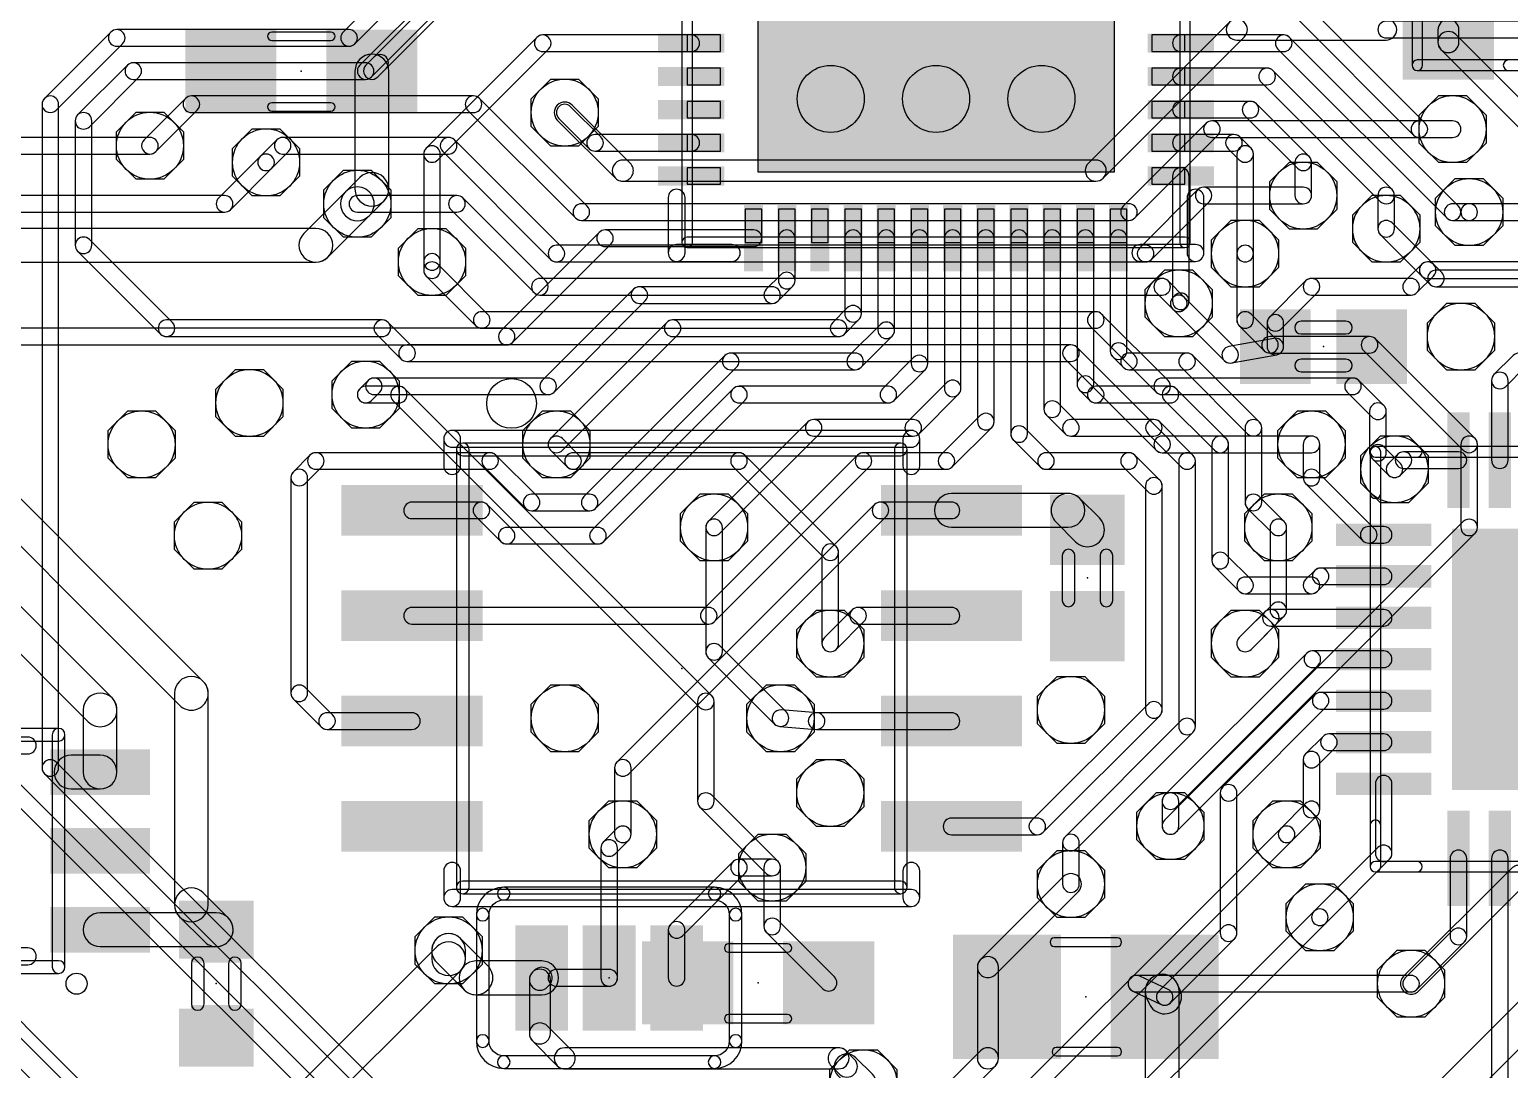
# Model space of a CAD drawing. Extents: x -21 to 88, y -12 to 76.
# Drawn here: x 32.55 to 50.38, y 3.87 to 16.4 of the extents above; entities that cross this region are included whole.
import ezdxf

# ---------------------------------------------------------------- set-up
doc = ezdxf.new("R2010")
doc.units = 0
for name, color, linetype in [('1', 22, 'CONTINUOUS'), ('16', 175, 'CONTINUOUS'), ('18', 82, 'CONTINUOUS'), ('21', 253, 'CONTINUOUS'), ('22', 253, 'CONTINUOUS'), ('23', 7, 'CONTINUOUS'), ('24', 7, 'CONTINUOUS'), ('51', 253, 'CONTINUOUS')]:
    doc.layers.add(name, color=color, linetype=linetype)

# ---------------------------------------------------------------- blocks, each defined once
blk = doc.blocks.new('RECT')
blk.add_solid([(-0.5, -0.5), (0.5, -0.5), (-0.5, 0.5), (0.5, 0.5)])
blk = doc.blocks.new('OCTAGONV')
blk.add_lwpolyline([(-0.5, -0.2071), (-0.5, 0.2071), (-0.2071, 0.5), (0.2071, 0.5), (0.5, 0.2071), (0.5, -0.2071), (0.2071, -0.5), (-0.2071, -0.5)], close=True)
blk = doc.blocks.new('ROUNDV')
blk.add_circle((0, 0), 0.5)

msp = doc.modelspace()

# ---------------------------------------------------------------- linework, layer by layer
at = {"layer": '1'}
for points in [[(37.3393, 16.7057), (36.6043, 15.9707, 1), (36.7457, 15.8293), (37.4807, 16.5643, 1)], [(47.7943, 16.5643), (49.2293, 15.1293, 1), (49.3707, 15.2707), (47.9357, 16.7057, 1)], [(49.523, 16.395), (49.523, 16.25, 1), (49.777, 16.25), (49.777, 16.395, 1)], [(38.6643, 16.3057), (37.3293, 14.9707, 1), (37.4707, 14.8293), (38.8057, 16.1643, 1)], [(40.525, 16.335), (38.735, 16.335, 1), (38.735, 16.135), (40.525, 16.135, 1)], [(46.425, 16.135), (47.665, 16.135, 1), (47.665, 16.335), (46.425, 16.335, 1)], [(49.7707, 14.2707), (47.7357, 16.3057, 1), (47.5943, 16.1643), (49.6293, 14.1293, 1)], [(49.5602, 16.1602), (50.8202, 14.9002, 1), (50.9998, 15.0798), (49.7398, 16.3398, 1)], [(36.4718, 15.9), (36.4718, 14.475, 1), (36.8782, 14.475), (36.8782, 15.9, 1)], [(36.7043, 16.0707), (36.6043, 15.9707, 1), (36.7457, 15.8293), (36.8457, 15.9293, 1)], [(46.425, 15.735), (47.465, 15.735, 1), (47.465, 15.935), (46.425, 15.935, 1)], [(48.9707, 14.4707), (47.5357, 15.9057, 1), (47.3943, 15.7643), (48.8293, 14.3293, 1)], [(46.425, 15.335), (47.265, 15.335, 1), (47.265, 15.535), (46.425, 15.535, 1)], [(47.1943, 15.3643), (47.8293, 14.7293, 1), (47.9707, 14.8707), (47.3357, 15.5057, 1)], [(39.4357, 15.1057), (39.0707, 15.4707, 1), (38.9293, 15.3293), (39.2943, 14.9643, 1)], [(49.3, 15.1), (49.7, 15.1, 1), (49.7, 15.3), (49.3, 15.3, 1)], [(34, 15.1), (32.4, 15.1, 1), (32.4, 14.9), (34, 14.9, 1)], [(37.5, 13.6), (37.5, 14.9, 1), (37.3, 14.9), (37.3, 13.6, 1)], [(40.525, 15.135), (39.365, 15.135, 1), (39.365, 14.935), (40.525, 14.935, 1)], [(46.425, 14.935), (47.065, 14.935, 1), (47.065, 15.135), (46.425, 15.135, 1)], [(46.9943, 14.9643), (47.1293, 14.8293, 1), (47.2707, 14.9707), (47.1357, 15.1057, 1)], [(47.1, 14.9), (47.1, 13.7, 1), (47.3, 13.7), (47.3, 14.9, 1)], [(34.9707, 14.2293), (35.4707, 14.7293, 1), (35.3293, 14.8707), (34.8293, 14.3707, 1)], [(47.8, 14.8), (47.8, 14.4, 1), (48, 14.4), (48, 14.8, 1)], [(36.5313, 14.6187), (36.3563, 14.4437, 1), (36.6437, 14.1563), (36.8187, 14.3313, 1)], [(46.325, 14.635), (46.325, 13.125, 1), (46.525, 13.125), (46.525, 14.635, 1)], [(36.1437, 13.6563), (36.6437, 14.1563, 1), (36.3563, 14.4437), (35.8563, 13.9437, 1)], [(49, 14), (49, 14.4, 1), (48.8, 14.4), (48.8, 14, 1)], [(32.2, 14.2), (34.9, 14.2, 1), (34.9, 14.4), (32.2, 14.4, 1)], [(49.9, 14.3), (49.7, 14.3, 1), (49.7, 14.1), (49.9, 14.1, 1)], [(36, 14.0032), (30.9, 14.0032, 1), (30.9, 13.5968), (36, 13.5968, 1)], [(39.4143, 13.9557), (38.2293, 12.7707, 1), (38.3707, 12.6293), (39.5557, 13.8143, 1)], [(41.275, 13.985), (39.485, 13.985, 1), (39.485, 13.785), (41.275, 13.785, 1)], [(41.575, 13.885), (41.575, 13.375, 1), (41.775, 13.375), (41.775, 13.885, 1)], [(42.375, 13.885), (42.375, 12.975, 1), (42.575, 12.975), (42.575, 13.885, 1)], [(42.775, 13.885), (42.775, 12.775, 1), (42.975, 12.775), (42.975, 13.885, 1)], [(43.175, 13.885), (43.175, 12.375, 1), (43.375, 12.375), (43.375, 13.885, 1)], [(43.575, 13.885), (43.575, 12.075, 1), (43.775, 12.075), (43.775, 13.885, 1)], [(43.975, 13.885), (43.975, 11.675, 1), (44.175, 11.675), (44.175, 13.885, 1)], [(44.375, 13.885), (44.375, 11.525, 1), (44.575, 11.525), (44.575, 13.885, 1)], [(44.775, 13.885), (44.775, 11.825, 1), (44.975, 11.825), (44.975, 13.885, 1)], [(45.175, 13.885), (45.175, 12.125, 1), (45.375, 12.125), (45.375, 13.885, 1)], [(45.575, 13.885), (45.575, 12.525, 1), (45.775, 12.525), (45.775, 13.885, 1)], [(49.2707, 13.2293), (49.4707, 13.4293, 1), (49.3293, 13.5707), (49.1293, 13.3707, 1)], [(49.4, 13.4), (50.9, 13.4, 1), (50.9, 13.6), (49.4, 13.6, 1)], [(41.6043, 13.4457), (41.4293, 13.2707, 1), (41.5707, 13.1293), (41.7457, 13.3043, 1)], [(47.6349, 12.7935), (48.0707, 13.2293, 1), (47.9293, 13.3707), (47.4935, 12.9349, 1)], [(48, 13.2), (49.2, 13.2, 1), (49.2, 13.4), (48, 13.4, 1)], [(39.8293, 13.2707), (38.7293, 12.1707, 1), (38.8707, 12.0293), (39.9707, 13.1293, 1)], [(41.5, 13.3), (39.9, 13.3, 1), (39.9, 13.1), (41.5, 13.1, 1)], [(46.3543, 13.1957), (46.3293, 13.1707, 1), (46.4707, 13.0293), (46.4957, 13.0543, 1)], [(47.0909, 12.5505), (46.4707, 13.1707, 1), (46.3293, 13.0293), (46.9495, 12.4091, 1)], [(42.4043, 13.0457), (42.2293, 12.8707, 1), (42.3707, 12.7293), (42.5457, 12.9043, 1)], [(40.2293, 12.8707), (38.8293, 11.4707, 1), (38.9707, 11.3293), (40.3707, 12.7293, 1)], [(42.3, 12.9), (40.3, 12.9, 1), (40.3, 12.7), (42.3, 12.7, 1)], [(42.8043, 12.8457), (42.4293, 12.4707, 1), (42.5707, 12.3293), (42.9457, 12.7043, 1)], [(47.6642, 12.5798), (47.6642, 12.8642, 1), (47.4642, 12.8642), (47.4642, 12.5798, 1)], [(38.3, 12.8), (30.2, 12.8, 1), (30.2, 12.6), (38.3, 12.6, 1)], [(47.5461, 12.6782), (47.0021, 12.5782, 1), (47.0383, 12.3814), (47.5823, 12.4814, 1)], [(40.9293, 12.4707), (39.2293, 10.7707, 1), (39.3707, 10.6293), (41.0707, 12.3293, 1)], [(42.5, 12.5), (41, 12.5, 1), (41, 12.3), (42.5, 12.3, 1)], [(45.6043, 12.4543), (45.7293, 12.3293, 1), (45.8707, 12.4707), (45.7457, 12.5957, 1)], [(45.8, 12.3), (46.5, 12.3, 1), (46.5, 12.5), (45.8, 12.5, 1)], [(46.4293, 12.3293), (47.2293, 11.5293, 1), (47.3707, 11.6707), (46.5707, 12.4707, 1)], [(50.3407, 12.0993), (50.5707, 12.3293, 1), (50.4293, 12.4707), (50.1993, 12.2407, 1)], [(43.2043, 12.4457), (42.8293, 12.0707, 1), (42.9707, 11.9293), (43.3457, 12.3043, 1)], [(36.6293, 12.1707), (36.5293, 12.0707, 1), (36.6707, 11.9293), (36.7707, 12.0293, 1)], [(38.8, 12.2), (36.7, 12.2, 1), (36.7, 12), (38.8, 12, 1)], [(43.6043, 12.1457), (43.1293, 11.6707, 1), (43.2707, 11.5293), (43.7457, 12.0043, 1)], [(45.2043, 12.0543), (45.3293, 11.9293, 1), (45.4707, 12.0707), (45.3457, 12.1957, 1)], [(50.37, 11.21), (50.37, 12.17, 1), (50.17, 12.17), (50.17, 11.21, 1)], [(39.4707, 10.2293), (41.1707, 11.9293, 1), (41.0293, 12.0707), (39.3293, 10.3707, 1)], [(42.9, 12.1), (41.1, 12.1, 1), (41.1, 11.9), (42.9, 11.9, 1)], [(45.4, 11.9), (46.3, 11.9, 1), (46.3, 12.1), (45.4, 12.1, 1)], [(46.2293, 11.9293), (46.8293, 11.3293, 1), (46.9707, 11.4707), (46.3707, 12.0707, 1)], [(44.0043, 11.7457), (43.5293, 11.2707, 1), (43.6707, 11.1293), (44.1457, 11.6043, 1)], [(44.8043, 11.7543), (45.0293, 11.5293, 1), (45.1707, 11.6707), (44.9457, 11.8957, 1)], [(31.2063, 11.4063), (34.3563, 8.2563, 1), (34.6437, 8.5437), (31.4937, 11.6937, 1)], [(41.9293, 11.6707), (40.7293, 10.4707, 1), (40.8707, 10.3293), (42.0707, 11.5293, 1)], [(43.2, 11.7), (42, 11.7, 1), (42, 11.5), (43.2, 11.5, 1)], [(44.4043, 11.4543), (44.7293, 11.1293, 1), (44.8707, 11.2707), (44.5457, 11.5957, 1)], [(45.1, 11.5), (46.1, 11.5, 1), (46.1, 11.7), (45.1, 11.7, 1)], [(46.0293, 11.5293), (46.4293, 11.1293, 1), (46.5707, 11.2707), (46.1707, 11.6707, 1)], [(47.4, 10.7), (47.4, 11.6, 1), (47.2, 11.6), (47.2, 10.7, 1)], [(46.8, 11.4), (46.8, 10, 1), (47, 10), (47, 11.4, 1)], [(47.9, 11.4), (47.9, 11, 1), (48.1, 11), (48.1, 11.4, 1)], [(35.9293, 11.2707), (35.7293, 11.0707, 1), (35.8707, 10.9293), (36.0707, 11.1293, 1)], [(38.1, 11.3), (36, 11.3, 1), (36, 11.1), (38.1, 11.1, 1)], [(38.6707, 10.7707), (38.1707, 11.2707, 1), (38.0293, 11.1293), (38.5293, 10.6293, 1)], [(42.5293, 11.2707), (40.6643, 9.4057, 1), (40.8057, 9.2643), (42.6707, 11.1293, 1)], [(43.6, 11.3), (42.6, 11.3, 1), (42.6, 11.1), (43.6, 11.1, 1)], [(44.8, 11.1), (45.8, 11.1, 1), (45.8, 11.3), (44.8, 11.3, 1)], [(45.7293, 11.1293), (46.0293, 10.8293, 1), (46.1707, 10.9707), (45.8707, 11.2707, 1)], [(46.4, 11.2), (46.4, 8, 1), (46.6, 8), (46.6, 11.2, 1)], [(49.0393, 11.2807), (48.9293, 11.1707, 1), (49.0707, 11.0293), (49.1807, 11.1393, 1)], [(49.77, 11.31), (49.11, 11.31, 1), (49.11, 11.11), (49.77, 11.11, 1)], [(35.7, 11), (35.7, 8.4, 1), (35.9, 8.4), (35.9, 11, 1)], [(48.7607, 10.3807), (48.0707, 11.0707, 1), (47.9293, 10.9293), (48.6193, 10.2393, 1)], [(46, 10.9), (46, 8.2, 1), (46.2, 8.2), (46.2, 10.9, 1)], [(30.9563, 10.3563), (33.2564, 8.0562, 1), (33.5438, 8.3436), (31.2437, 10.6437, 1)], [(37.1588, 10.505), (37.995, 10.505, 1), (37.995, 10.705), (37.1588, 10.705, 1)], [(37.9243, 10.5343), (38.2293, 10.2293, 1), (38.3707, 10.3707), (38.0657, 10.6757, 1)], [(39.3, 10.8), (38.6, 10.8, 1), (38.6, 10.6), (39.3, 10.6, 1)], [(42.7343, 10.6757), (39.6293, 7.5707, 1), (39.7707, 7.4293), (42.8757, 10.5343, 1)], [(43.6612, 10.705), (42.805, 10.705, 1), (42.805, 10.505), (43.6612, 10.505, 1)], [(43.6612, 10.4018), (45.065, 10.4018, 1), (45.065, 10.8082), (43.6612, 10.8082, 1)], [(44.9213, 10.4613), (45.1563, 10.2263, 1), (45.4437, 10.5137), (45.2087, 10.7487, 1)], [(47.2293, 10.6293), (47.5293, 10.3293, 1), (47.6707, 10.4707), (47.3707, 10.7707, 1)], [(38.3, 10.2), (39.4, 10.2, 1), (39.4, 10.4), (38.3, 10.4, 1)], [(48.87, 10.41), (48.69, 10.41, 1), (48.69, 10.21), (48.87, 10.21, 1)], [(47.2707, 9.7707), (46.9707, 10.0707, 1), (46.8293, 9.9293), (47.1293, 9.6293, 1)], [(48.0393, 9.8807), (47.9293, 9.7707, 1), (48.0707, 9.6293), (48.1807, 9.7393, 1)], [(48.87, 9.91), (48.11, 9.91, 1), (48.11, 9.71), (48.87, 9.71, 1)], [(48, 9.8), (47.2, 9.8, 1), (47.2, 9.6), (48, 9.6, 1)], [(37.1588, 9.235), (40.735, 9.235, 1), (40.735, 9.435), (37.1588, 9.435, 1)], [(42.4643, 9.4057), (42.1293, 9.0707, 1), (42.2707, 8.9293), (42.6057, 9.2643, 1)], [(43.6612, 9.435), (42.535, 9.435, 1), (42.535, 9.235), (43.6612, 9.235, 1)], [(47.4393, 9.3807), (47.1293, 9.0707, 1), (47.2707, 8.9293), (47.5807, 9.2393, 1)], [(48.87, 9.41), (47.51, 9.41, 1), (47.51, 9.21), (48.87, 9.21, 1)], [(47.9393, 8.8807), (46.2293, 7.1707, 1), (46.3707, 7.0293), (48.0807, 8.7393, 1)], [(48.87, 8.91), (48.01, 8.91, 1), (48.01, 8.71), (48.87, 8.71, 1)], [(34.2968, 8.4), (34.2968, 5.85, 1), (34.7032, 5.85), (34.7032, 8.4, 1)], [(33.6033, 7.45), (33.6033, 8.1999, 1), (33.1969, 8.1999), (33.1969, 7.45, 1)], [(35.7293, 8.3293), (36.0643, 7.9943, 1), (36.2057, 8.1357), (35.8707, 8.4707, 1)], [(48.0393, 8.3807), (46.9293, 7.2707, 1), (47.0707, 7.1293), (48.1807, 8.2393, 1)], [(48.87, 8.41), (48.11, 8.41, 1), (48.11, 8.21), (48.87, 8.21, 1)], [(46.0293, 8.2707), (44.6243, 6.8657, 1), (44.7657, 6.7243), (46.1707, 8.1293, 1)], [(37.1588, 8.165), (36.135, 8.165, 1), (36.135, 7.965), (37.1588, 7.965, 1)], [(42.043, 8.1647), (41.608, 8.1997, 1), (41.592, 8.0003), (42.027, 7.9653, 1)], [(43.6612, 8.165), (42.035, 8.165, 1), (42.035, 7.965), (43.6612, 7.965, 1)], [(46.4293, 8.0707), (45.0293, 6.6707, 1), (45.1707, 6.5293), (46.5707, 7.9293, 1)], [(48.1393, 7.8807), (47.9293, 7.6707, 1), (48.0707, 7.5293), (48.2807, 7.7393, 1)], [(48.87, 7.91), (48.21, 7.91, 1), (48.21, 7.71), (48.87, 7.71, 1)], [(47.9, 7.6), (47.9, 7, 1), (48.1, 7), (48.1, 7.6, 1)], [(33.4001, 7.6532), (33.05, 7.6532, 1), (33.05, 7.2468), (33.4001, 7.2468, 1)], [(39.8, 6.7), (39.8, 7.5, 1), (39.6, 7.5), (39.6, 6.7, 1)], [(48.77, 7.31), (48.77, 6.47, 1), (48.97, 6.47), (48.97, 7.31, 1)], [(46.4, 6.8), (46.4, 7.1, 1), (46.2, 7.1), (46.2, 6.8, 1)], [(46.9, 7.2), (46.9, 5.51, 1), (47.1, 5.51), (47.1, 7.2, 1)], [(47.9293, 7.0707), (47.6293, 6.7707, 1), (47.7707, 6.6293), (48.0707, 6.9293, 1)], [(43.6612, 6.695), (44.695, 6.695, 1), (44.695, 6.895), (43.6612, 6.895, 1)], [(45.2, 6.1), (45.2, 6.6, 1), (45, 6.6), (45, 6.1, 1)], [(48.7993, 6.5407), (48.0293, 5.7707, 1), (48.1707, 5.6293), (48.9407, 6.3993, 1)], [(49.67, 6.41), (49.67, 5.47, 1), (49.87, 5.47), (49.87, 6.41, 1)], [(50.17, 6.41), (50.17, 3.74, 1), (50.37, 3.74), (50.37, 6.41, 1)], [(41.4, 6.3), (41.4, 5.59, 1), (41.6, 5.59), (41.6, 6.3, 1)], [(34.3563, 5.7063), (34.6563, 5.4063, 1), (34.9437, 5.6937), (34.6437, 5.9937, 1)], [(30.7063, 5.4063), (33.0563, 3.0563, 1), (33.3437, 3.3437), (30.9937, 5.6937, 1)], [(33.4001, 5.3468), (34.8, 5.3468, 1), (34.8, 5.7532), (33.4001, 5.7532, 1)], [(41.4293, 5.5193), (42.1093, 4.8393, 1), (42.2507, 4.9807), (41.5707, 5.6607, 1)], [(46.9293, 5.5807), (46.1593, 4.8107, 1), (46.3007, 4.6693), (47.0707, 5.4393, 1)], [(49.6993, 5.5407), (49.1293, 4.9707, 1), (49.2707, 4.8293), (49.8407, 5.3993, 1)], [(37.4563, 5.3437), (35.4563, 3.3437, 1), (35.7437, 3.0563), (37.7437, 5.0563, 1)], [(37.3968, 5.3), (37.3968, 5.2, 1), (37.8032, 5.2), (37.8032, 5.3, 1)], [(49.2, 5), (45.89, 5, 1), (45.89, 4.8), (49.2, 4.8, 1)], [(45.8474, 4.8095), (46.1874, 4.6495, 1), (46.2726, 4.8305), (45.9326, 4.9905, 1)], [(46.4032, 3.05), (46.4032, 4.81, 1), (45.9968, 4.81), (45.9968, 3.05, 1)], [(46.0132, 4.73), (46.0432, 4.66, 1), (46.4168, 4.82), (46.3868, 4.89, 1)]]:
    msp.add_lwpolyline(points, format="xyb", close=True, dxfattribs=at)
at = {"layer": '16'}
for points in [[(36.9293, 16.9707), (36.3293, 16.3707, 1), (36.4707, 16.2293), (37.0707, 16.8293, 1)], [(37.4293, 16.8707), (36.5293, 15.9707, 1), (36.6707, 15.8293), (37.5707, 16.7293, 1)], [(47.0102, 16.4898), (45.3102, 14.7898, 1), (45.4898, 14.6102), (47.1898, 16.3102, 1)], [(48.9, 16.527), (47.1, 16.527, 1), (47.1, 16.273), (48.9, 16.273, 1)], [(48.9, 16.3), (51.4, 16.3, 1), (51.4, 16.5), (48.9, 16.5, 1)], [(33.5293, 16.3707), (32.7293, 15.5707, 1), (32.8707, 15.4293), (33.6707, 16.2293, 1)], [(36.4, 16.4), (33.6, 16.4, 1), (33.6, 16.2), (36.4, 16.2, 1)], [(33.7293, 15.9707), (33.1293, 15.3707, 1), (33.2707, 15.2293), (33.8707, 15.8293, 1)], [(36.6, 16), (33.8, 16, 1), (33.8, 15.8), (36.6, 15.8, 1)], [(32.7, 15.5), (32.7, 7.5, 1), (32.9, 7.5), (32.9, 15.5, 1)], [(34.4293, 15.5707), (33.9293, 15.0707, 1), (34.0707, 14.9293), (34.5707, 15.4293, 1)], [(37.9, 15.6), (34.5, 15.6, 1), (34.5, 15.4), (37.9, 15.4, 1)], [(39.2707, 14.2707), (37.9707, 15.5707, 1), (37.8293, 15.4293), (39.1293, 14.1293, 1)], [(39.7898, 14.7898), (39.0898, 15.4898, 1), (38.9102, 15.3102), (39.6102, 14.6102, 1)], [(33.1, 15.3), (33.1, 13.8, 1), (33.3, 13.8), (33.3, 15.3, 1)], [(46.7293, 15.2707), (45.7293, 14.2707, 1), (45.8707, 14.1293), (46.8707, 15.1293, 1)], [(49.7, 15.3), (46.8, 15.3, 1), (46.8, 15.1), (49.7, 15.1, 1)], [(35.5293, 15.0707), (35.3293, 14.8707, 1), (35.4707, 14.7293), (35.6707, 14.9293, 1)], [(37.6, 15.1), (35.6, 15.1, 1), (35.6, 14.9), (37.6, 14.9, 1)], [(38.9707, 13.7707), (37.6707, 15.0707, 1), (37.5293, 14.9293), (38.8293, 13.6293, 1)], [(45.4, 14.827), (39.7, 14.827, 1), (39.7, 14.573), (45.4, 14.573, 1)], [(46.6293, 14.4707), (45.9293, 13.7707, 1), (46.0707, 13.6293), (46.7707, 14.3293, 1)], [(47.9, 14.5), (46.7, 14.5, 1), (46.7, 14.3), (47.9, 14.3, 1)], [(37.7, 14.4), (36.5, 14.4, 1), (36.5, 14.2), (37.7, 14.2, 1)], [(38.7707, 13.3707), (37.7707, 14.3707, 1), (37.6293, 14.2293), (38.6293, 13.2293, 1)], [(45.8, 14.3), (39.2, 14.3, 1), (39.2, 14.1), (45.8, 14.1, 1)], [(49.9, 14.1), (52.3, 14.1, 1), (52.3, 14.3), (49.9, 14.3, 1)], [(49.5707, 13.4707), (48.9707, 14.0707, 1), (48.8293, 13.9293), (49.4293, 13.3293, 1)], [(33.1293, 13.7293), (34.1293, 12.7293, 1), (34.2707, 12.8707), (33.2707, 13.8707, 1)], [(46, 13.8), (38.9, 13.8, 1), (38.9, 13.6), (46, 13.6, 1)], [(47.1, 13.7), (47.1, 12.9, 1), (47.3, 12.9), (47.3, 13.7, 1)], [(37.3, 13.6), (37.3, 13.5, 1), (37.5, 13.5), (37.5, 13.6, 1)], [(37.3293, 13.4293), (37.9293, 12.8293, 1), (38.0707, 12.9707), (37.4707, 13.5707, 1)], [(46.2, 13.4), (38.7, 13.4, 1), (38.7, 13.2), (46.2, 13.2, 1)], [(46.4707, 13.1707), (46.2707, 13.3707, 1), (46.1293, 13.2293), (46.3293, 13.0293, 1)], [(53.1, 13.5), (49.5, 13.5, 1), (49.5, 13.3), (53.1, 13.3, 1)], [(34.2, 12.7), (36.8, 12.7, 1), (36.8, 12.9), (34.2, 12.9, 1)], [(36.7293, 12.7293), (37.0293, 12.4293, 1), (37.1707, 12.5707), (36.8707, 12.8707, 1)], [(38, 12.8), (45.4, 12.8, 1), (45.4, 13), (38, 13, 1)], [(45.3293, 12.8293), (46.1293, 12.0293, 1), (46.2707, 12.1707), (45.4707, 12.9707, 1)], [(47.1293, 12.8293), (47.4293, 12.5293, 1), (47.5707, 12.6707), (47.2707, 12.9707, 1)], [(47.5, 12.5), (48.7, 12.5, 1), (48.7, 12.7), (47.5, 12.7, 1)], [(49.9707, 11.4707), (48.7707, 12.6707, 1), (48.6293, 12.5293), (49.8293, 11.3293, 1)], [(45.1, 12.6), (37.1, 12.6, 1), (37.1, 12.4), (45.1, 12.4, 1)], [(45.0293, 12.4293), (46.1293, 11.3293, 1), (46.2707, 11.4707), (45.1707, 12.5707, 1)], [(46.2, 12), (48.5, 12, 1), (48.5, 12.2), (46.2, 12.2, 1)], [(48.4293, 12.0293), (48.7293, 11.7293, 1), (48.8707, 11.8707), (48.5707, 12.1707, 1)], [(36.6, 11.9), (37, 11.9, 1), (37, 12.1), (36.6, 12.1, 1)], [(36.9293, 11.9293), (40.6293, 8.2293, 1), (40.7707, 8.3707), (37.0707, 12.0707, 1)], [(48.7, 11.8), (48.7, 11.3, 1), (48.9, 11.3), (48.9, 11.8, 1)], [(39.1707, 11.2707), (38.9707, 11.4707, 1), (38.8293, 11.3293), (39.0293, 11.1293, 1)], [(48, 11.5), (46.2, 11.5, 1), (46.2, 11.3), (48, 11.3, 1)], [(50, 10.4), (50, 11.4, 1), (49.8, 11.4), (49.8, 10.4, 1)], [(41.1, 11.3), (39.1, 11.3, 1), (39.1, 11.1), (41.1, 11.1, 1)], [(42.2707, 10.1707), (41.1707, 11.2707, 1), (41.0293, 11.1293), (42.1293, 10.0293, 1)], [(48.7293, 11.2293), (48.9293, 11.0293, 1), (49.0707, 11.1707), (48.8707, 11.3707, 1)], [(40.7, 10.4), (40.7, 8.9, 1), (40.9, 8.9), (40.9, 10.4, 1)], [(49.8293, 10.4707), (46.2293, 6.8707, 1), (46.3707, 6.7293), (49.9707, 10.3293, 1)], [(47.5, 10.4), (47.5, 9.4, 1), (47.7, 9.4), (47.7, 10.4, 1)], [(42.3, 9), (42.3, 10.1, 1), (42.1, 10.1), (42.1, 9, 1)], [(47.5293, 9.4707), (47.1293, 9.0707, 1), (47.2707, 8.9293), (47.6707, 9.3293, 1)], [(40.7293, 8.8293), (41.5293, 8.0293, 1), (41.6707, 8.1707), (40.8707, 8.9707, 1)], [(47.8437, 1.4563), (55.0437, 8.6563, 1), (54.7563, 8.9437), (47.5563, 1.7437, 1)], [(40.6, 8.3), (40.6, 7.1, 1), (40.8, 7.1), (40.8, 8.3, 1)], [(32.7293, 7.4293), (37.7293, 2.4293, 1), (37.8707, 2.5707), (32.8707, 7.5707, 1)], [(32.2293, 7.2293), (37.4293, 2.0293, 1), (37.5707, 2.1707), (32.3707, 7.3707, 1)], [(40.6293, 7.0293), (41.4293, 6.2293, 1), (41.5707, 6.3707), (40.7707, 7.1707, 1)], [(39.6057, 6.4643), (39.7707, 6.6293, 1), (39.6293, 6.7707), (39.4643, 6.6057, 1)], [(43.5707, 2.4293), (47.7707, 6.6293, 1), (47.6293, 6.7707), (43.4293, 2.5707, 1)], [(39.635, 4.97), (39.635, 6.535, 1), (39.435, 6.535), (39.435, 4.97, 1)], [(40.4185, 5.4771), (41.1707, 6.2293, 1), (41.0293, 6.3707), (40.2771, 5.6185, 1)], [(41.5, 6.4), (41.1, 6.4, 1), (41.1, 6.2), (41.5, 6.2, 1)], [(50.4102, 6.2898), (49.1102, 4.9898, 1), (49.2898, 4.8102), (50.5898, 6.1102, 1)], [(44.1898, 5.0102), (45.1898, 6.0102, 1), (45.0102, 6.1898), (44.0102, 5.1898, 1)], [(44.5707, 2.0293), (48.1707, 5.6293, 1), (48.0293, 5.7707), (44.4293, 2.1707, 1)], [(40.4478, 4.97), (40.4478, 5.5478, 1), (40.2478, 5.5478), (40.2478, 4.97, 1)], [(31.1563, 5.1563), (33.2563, 3.0563, 1), (33.5437, 3.3437), (31.4437, 5.4437, 1)], [(38.0737, 5.1137), (37.7437, 5.4437, 1), (37.4563, 5.1563), (37.7863, 4.8263, 1)], [(38.7222, 5.1732), (37.93, 5.1732, 1), (37.93, 4.7668), (38.7222, 4.7668, 1)], [(44.227, 4), (44.227, 5.1, 1), (43.973, 5.1), (43.973, 4, 1)], [(38.7898, 4.858), (38.812, 4.8802, 1), (38.6324, 5.0598), (38.6102, 5.0376, 1)], [(38.827, 4.3), (38.827, 4.9478, 1), (38.573, 4.9478), (38.573, 4.3, 1)], [(39.535, 5.0716), (38.9, 5.0716, 1), (38.9, 4.8684), (39.535, 4.8684, 1)], [(39.0898, 4.0898), (38.7898, 4.3898, 1), (38.6102, 4.2102), (38.9102, 3.9102, 1)], [(42.3, 4.127), (39, 4.127, 1), (39, 3.873), (42.3, 3.873, 1)], [(42.4898, 3.9898), (42.3898, 4.0898, 1), (42.2102, 3.9102), (42.3102, 3.8102, 1)], [(43.0898, 2.8102), (44.1898, 3.9102, 1), (44.0102, 4.0898), (42.9102, 2.9898, 1)], [(42.2922, 3.7922), (42.4922, 3.5922, 1), (42.7078, 3.8078), (42.5078, 4.0078, 1)]]:
    msp.add_lwpolyline(points, format="xyb", close=True, dxfattribs=at)
at = {"layer": '21'}
for points in [[(50.675, 16.0335), (50.375, 16.0335, 1), (50.375, 15.9065), (50.675, 15.9065, 1)], [(40.2464, 14.374), (40.2464, 13.708, 1), (40.4496, 13.708), (40.4496, 14.374, 1)], [(46.7036, 13.708), (46.7036, 14.374, 1), (46.5004, 14.374), (46.5004, 13.708, 1)], [(40.348, 13.6064), (41.014, 13.6064, 1), (41.014, 13.8096), (40.348, 13.8096, 1)], [(45.936, 13.6064), (46.602, 13.6064, 1), (46.602, 13.8096), (45.936, 13.8096, 1)], [(43.177, 11.5686), (37.643, 11.5686, 1), (37.643, 11.3654), (43.177, 11.3654, 1)], [(37.5414, 11.467), (37.5414, 11.14, 1), (37.7446, 11.14), (37.7446, 11.467, 1)], [(43.2786, 11.14), (43.2786, 11.467, 1), (43.0754, 11.467), (43.0754, 11.14, 1)], [(49.27, 11.3735), (48.77, 11.3735, 1), (48.77, 11.2465), (49.27, 11.2465, 1)], [(48.7065, 11.31), (48.7065, 10.81, 1), (48.8335, 10.81), (48.8335, 11.31, 1)], [(31.6706, 7.6684), (32.5294, 7.6684, 1), (32.5294, 7.8716), (31.6706, 7.8716, 1)], [(48.8335, 6.31), (48.8335, 6.81, 1), (48.7065, 6.81), (48.7065, 6.31, 1)], [(37.5414, 6.26), (37.5414, 5.933, 1), (37.7446, 5.933), (37.7446, 6.26, 1)], [(43.2786, 5.933), (43.2786, 6.26, 1), (43.0754, 6.26), (43.0754, 5.933, 1)], [(49.27, 6.3735), (48.77, 6.3735, 1), (48.77, 6.2465), (49.27, 6.2465, 1)], [(37.643, 5.8314), (43.177, 5.8314, 1), (43.177, 6.0346), (37.643, 6.0346, 1)], [(32.5294, 5.3316), (31.6706, 5.3316, 1), (31.6706, 5.1284), (32.5294, 5.1284, 1)]]:
    msp.add_lwpolyline(points, format="xyb", close=True, dxfattribs=at)
for centre, radius in [((38.359, 11.894), 0.3), ((38.359, 11.894), 0.3), ((33.116, 4.8998), 0.127)]:
    msp.add_circle(centre, radius, dxfattribs=at)
at = {"layer": '22'}
for points in [[(38.265, 5.9098, 1), (38.265, 6.0622, 0.4142), (37.9348, 5.732, 1), (38.0872, 5.732, -0.4142)], [(40.805, 6.0622), (38.265, 6.0622, 1), (38.265, 5.9098), (40.805, 5.9098, 1)], [(40.9828, 5.732, 1), (41.1352, 5.732, 0.4142), (40.805, 6.0622, 1), (40.805, 5.9098, -0.4142)], [(38.0872, 4.208), (38.0872, 5.732, 1), (37.9348, 5.732), (37.9348, 4.208, 1)], [(41.1352, 4.208), (41.1352, 5.732, 1), (40.9828, 5.732), (40.9828, 4.208, 1)], [(38.0872, 4.208, 1), (37.9348, 4.208, 0.4142), (38.265, 3.8778, 1), (38.265, 4.0302, -0.4142)], [(40.805, 4.0302, 1), (40.805, 3.8778, 0.4142), (41.1352, 4.208, 1), (40.9828, 4.208, -0.4142)], [(38.265, 3.8778), (40.805, 3.8778, 1), (40.805, 4.0302), (38.265, 4.0302, 1)]]:
    msp.add_lwpolyline(points, format="xyb", close=True, dxfattribs=at)
at = {"layer": '23'}
for p in [(35.825, 15.9), (48.1442, 12.5798), (45.3, 9.79), (40.41, 8.7), (34.8, 4.9), (41.33, 4.91), (45.28, 4.74)]:
    msp.add_point(p, dxfattribs=at)
at = {"layer": '24'}
msp.add_point((39.535, 4.97), dxfattribs=at)
at = {"layer": '51'}
for p, q in [((41.325, 18.985), (41.325, 14.685)), ((45.625, 14.685), (45.625, 18.985)), ((40.875, 16.335), (40.475, 16.335)), ((40.475, 16.335), (40.475, 16.135)), ((40.875, 16.135), (40.875, 16.335)), ((46.475, 16.335), (46.075, 16.335)), ((46.075, 16.335), (46.075, 16.135)), ((46.475, 16.135), (46.475, 16.335)), ((40.475, 16.135), (40.875, 16.135)), ((46.075, 16.135), (46.475, 16.135)), ((40.875, 15.935), (40.475, 15.935)), ((40.475, 15.935), (40.475, 15.735)), ((40.875, 15.735), (40.875, 15.935)), ((46.475, 15.935), (46.075, 15.935)), ((46.075, 15.935), (46.075, 15.735)), ((46.475, 15.735), (46.475, 15.935)), ((40.475, 15.735), (40.875, 15.735)), ((46.075, 15.735), (46.475, 15.735)), ((40.875, 15.535), (40.475, 15.535)), ((40.475, 15.535), (40.475, 15.335)), ((40.875, 15.335), (40.875, 15.535)), ((46.475, 15.535), (46.075, 15.535)), ((46.075, 15.535), (46.075, 15.335)), ((46.475, 15.335), (46.475, 15.535)), ((40.475, 15.335), (40.875, 15.335)), ((46.075, 15.335), (46.475, 15.335)), ((40.875, 15.135), (40.475, 15.135)), ((40.475, 15.135), (40.475, 14.935)), ((40.875, 14.935), (40.875, 15.135)), ((46.475, 15.135), (46.075, 15.135)), ((46.075, 15.135), (46.075, 14.935)), ((46.475, 14.935), (46.475, 15.135)), ((40.475, 14.935), (40.875, 14.935)), ((46.075, 14.935), (46.475, 14.935)), ((40.875, 14.735), (40.475, 14.735)), ((40.475, 14.735), (40.475, 14.535)), ((40.875, 14.535), (40.875, 14.735)), ((41.325, 14.685), (45.625, 14.685)), ((46.475, 14.735), (46.075, 14.735)), ((46.075, 14.735), (46.075, 14.535)), ((46.475, 14.535), (46.475, 14.735)), ((40.475, 14.535), (40.875, 14.535)), ((46.075, 14.535), (46.475, 14.535)), ((41.375, 14.235), (41.175, 14.235)), ((41.175, 14.235), (41.175, 13.835)), ((41.375, 13.835), (41.375, 14.235)), ((41.775, 14.235), (41.575, 14.235)), ((41.575, 14.235), (41.575, 13.835)), ((41.775, 13.835), (41.775, 14.235)), ((42.175, 14.235), (41.975, 14.235)), ((41.975, 14.235), (41.975, 13.835)), ((42.175, 13.835), (42.175, 14.235)), ((42.575, 14.235), (42.375, 14.235)), ((42.375, 14.235), (42.375, 13.835)), ((42.575, 13.835), (42.575, 14.235)), ((42.975, 14.235), (42.775, 14.235)), ((42.775, 14.235), (42.775, 13.835)), ((42.975, 13.835), (42.975, 14.235)), ((43.375, 14.235), (43.175, 14.235)), ((43.175, 14.235), (43.175, 13.835)), ((43.375, 13.835), (43.375, 14.235)), ((43.775, 14.235), (43.575, 14.235)), ((43.575, 14.235), (43.575, 13.835)), ((43.775, 13.835), (43.775, 14.235)), ((44.175, 14.235), (43.975, 14.235)), ((43.975, 14.235), (43.975, 13.835)), ((44.175, 13.835), (44.175, 14.235)), ((44.575, 14.235), (44.375, 14.235)), ((44.375, 14.235), (44.375, 13.835)), ((44.575, 13.835), (44.575, 14.235)), ((44.975, 14.235), (44.775, 14.235)), ((44.775, 14.235), (44.775, 13.835)), ((44.975, 13.835), (44.975, 14.235)), ((45.375, 14.235), (45.175, 14.235)), ((45.175, 14.235), (45.175, 13.835)), ((45.375, 13.835), (45.375, 14.235)), ((45.775, 14.235), (45.575, 14.235)), ((45.575, 14.235), (45.575, 13.835)), ((45.775, 13.835), (45.775, 14.235)), ((41.175, 13.835), (41.375, 13.835)), ((41.575, 13.835), (41.775, 13.835)), ((41.975, 13.835), (42.175, 13.835)), ((42.375, 13.835), (42.575, 13.835)), ((42.775, 13.835), (42.975, 13.835)), ((43.175, 13.835), (43.375, 13.835)), ((43.575, 13.835), (43.775, 13.835)), ((43.975, 13.835), (44.175, 13.835)), ((44.375, 13.835), (44.575, 13.835)), ((44.775, 13.835), (44.975, 13.835)), ((45.175, 13.835), (45.375, 13.835)), ((45.575, 13.835), (45.775, 13.835))]:
    msp.add_line(p, q, dxfattribs=at)
for points in [[(40.4115, 19.835), (40.4115, 13.835, 1), (40.5385, 13.835), (40.5385, 19.835, 1)], [(46.5385, 13.835), (46.5385, 19.835, 1), (46.4115, 19.835), (46.4115, 13.835, 1)], [(49.3385, 15.97), (49.3385, 19.17, 1), (49.2115, 19.17), (49.2115, 15.97, 1)], [(36.181, 16.3698), (35.469, 16.3698, 1), (35.469, 16.2682), (36.181, 16.2682, 1)], [(51.775, 16.0335), (49.275, 16.0335, 1), (49.275, 15.9065), (51.775, 15.9065, 1)], [(36.181, 15.5188), (35.469, 15.5188, 1), (35.469, 15.4172), (36.181, 15.4172, 1)], [(40.475, 13.7715), (46.475, 13.7715, 1), (46.475, 13.8985), (40.475, 13.8985, 1)], [(47.8738, 12.7322), (48.4146, 12.7322, 1), (48.4146, 12.8846), (47.8738, 12.8846, 1)], [(48.4146, 12.4274), (47.8738, 12.4274, 1), (47.8738, 12.275), (48.4146, 12.275, 1)], [(37.6938, 11.34), (37.6938, 6.06, 1), (37.8462, 6.06), (37.8462, 11.34, 1)], [(43.05, 11.4162), (37.77, 11.4162, 1), (37.77, 11.2638), (43.05, 11.2638, 1)], [(43.1262, 6.06), (43.1262, 11.34, 1), (42.9738, 11.34), (42.9738, 6.06, 1)], [(48.8335, 6.31), (48.8335, 11.31, 1), (48.7065, 11.31), (48.7065, 6.31, 1)], [(48.77, 11.2465), (53.77, 11.2465, 1), (53.77, 11.3735), (48.77, 11.3735, 1)], [(45.1476, 9.5196), (45.1476, 10.0604, 1), (44.9952, 10.0604), (44.9952, 9.5196, 1)], [(45.4524, 10.0604), (45.4524, 9.5196, 1), (45.6048, 9.5196), (45.6048, 10.0604, 1)], [(31.3, 7.8238), (32.9, 7.8238, 1), (32.9, 7.9762), (31.3, 7.9762, 1)], [(32.8238, 7.9), (32.8238, 5.1, 1), (32.9762, 5.1), (32.9762, 7.9, 1)], [(53.77, 6.3735), (48.77, 6.3735, 1), (48.77, 6.2465), (53.77, 6.2465, 1)], [(37.77, 5.9838), (43.05, 5.9838, 1), (43.05, 6.1362), (37.77, 6.1362, 1)], [(41.686, 5.3798), (40.974, 5.3798, 1), (40.974, 5.2782), (41.686, 5.2782, 1)], [(44.899, 5.3492), (45.661, 5.3492, 1), (45.661, 5.4508), (44.899, 5.4508, 1)], [(31.3, 5.0238), (32.9, 5.0238, 1), (32.9, 5.1762), (31.3, 5.1762, 1)], [(34.6522, 4.655), (34.6522, 5.145, 1), (34.4998, 5.145), (34.4998, 4.655, 1)], [(34.9478, 5.145), (34.9478, 4.655, 1), (35.1002, 4.655), (35.1002, 5.145, 1)], [(41.686, 4.5288), (40.974, 4.5288, 1), (40.974, 4.4272), (41.686, 4.4272, 1)], [(44.924, 4.0292), (45.661, 4.0292, 1), (45.661, 4.1308), (44.924, 4.1308, 1)]]:
    msp.add_lwpolyline(points, format="xyb", close=True, dxfattribs=at)

# ---------------------------------------------------------------- block references
at = {"layer": '1'}
for p, xscale, yscale, rotation in [((43.475, 16.835), 4.3, 4.3, 270), ((49.65, 16.395), 1.2, 1.1, 270), ((40.525, 16.235), 0.23, 0.8, 270), ((46.425, 16.235), 0.23, 0.8, 90), ((40.525, 15.835), 0.23, 0.8, 270), ((46.425, 15.835), 0.23, 0.8, 90), ((40.525, 15.435), 0.23, 0.8, 270), ((46.425, 15.435), 0.23, 0.8, 90), ((40.525, 15.035), 0.23, 0.8, 270), ((46.425, 15.035), 0.23, 0.8, 90), ((40.525, 14.635), 0.23, 0.8, 270), ((46.425, 14.635), 0.23, 0.8, 90), ((49.77, 11.21), 1.15, 0.27, 270), ((50.27, 11.21), 1.15, 0.27, 270), ((37.1588, 10.605), 0.6096, 1.7018, 270), ((43.6612, 10.605), 0.6096, 1.7018, 270), ((45.3, 10.37), 0.85, 0.9, 270), ((51.27, 8.81), 3.15, 3.15, 180), ((37.1588, 9.335), 0.6096, 1.7018, 270), ((43.6612, 9.335), 0.6096, 1.7018, 270), ((45.3, 9.21), 0.85, 0.9, 270), ((37.1588, 8.065), 0.6096, 1.7018, 270), ((43.6612, 8.065), 0.6096, 1.7018, 270), ((33.4001, 7.45), 0.55, 1.2, 90), ((37.1588, 6.795), 0.6096, 1.7018, 270), ((43.6612, 6.795), 0.6096, 1.7018, 270), ((49.77, 6.41), 1.15, 0.27, 90), ((50.27, 6.41), 1.15, 0.27, 90), ((33.4001, 6.5), 0.55, 1.2, 90), ((34.8, 5.55), 0.7, 0.9, 270), ((33.4001, 5.55), 0.55, 1.2, 90), ((34.8, 4.25), 0.7, 0.9, 270)]:
    msp.add_blockref('RECT', p, dxfattribs=dict(at, xscale=xscale, yscale=yscale, rotation=rotation))
at = {"layer": '1', "xscale": 1.1, "rotation": 180}
for p in [(34.975, 15.9), (36.675, 15.9), (40.48, 4.91), (42.18, 4.91)]:
    msp.add_blockref('RECT', p, dxfattribs=at)
at = {"layer": '1'}
for p, xscale, yscale in [((41.275, 13.885), 0.23, 0.8), ((41.675, 13.885), 0.23, 0.8), ((42.075, 13.885), 0.23, 0.8), ((42.475, 13.885), 0.23, 0.8), ((42.875, 13.885), 0.23, 0.8), ((43.275, 13.885), 0.23, 0.8), ((43.675, 13.885), 0.23, 0.8), ((44.075, 13.885), 0.23, 0.8), ((44.475, 13.885), 0.23, 0.8), ((44.875, 13.885), 0.23, 0.8), ((45.275, 13.885), 0.23, 0.8), ((45.675, 13.885), 0.23, 0.8), ((47.5642, 12.5798), 0.85, 0.9), ((48.7242, 12.5798), 0.85, 0.9), ((48.87, 10.31), 1.15, 0.27), ((48.87, 9.81), 1.15, 0.27), ((48.87, 9.31), 1.15, 0.27), ((48.87, 8.81), 1.15, 0.27), ((48.87, 8.31), 1.15, 0.27), ((48.87, 7.81), 1.15, 0.27), ((48.87, 7.31), 1.15, 0.27), ((44.33, 4.74), 1.3, 1.5), ((46.23, 4.74), 1.3, 1.5)]:
    msp.add_blockref('RECT', p, dxfattribs=dict(at, xscale=xscale, yscale=yscale))
at = {"layer": '16', "xscale": 0.635, "yscale": 1.27, "rotation": 180}
for p in [(38.7222, 4.97), (39.535, 4.97), (40.3478, 4.97)]:
    msp.add_blockref('RECT', p, dxfattribs=at)
at = {"layer": '18', "xscale": 0.808, "yscale": 0.808}
for name, p in [('ROUNDV', (42.205, 15.565)), ('ROUNDV', (42.205, 15.565)), ('ROUNDV', (42.205, 15.565)), ('ROUNDV', (42.205, 15.565)), ('ROUNDV', (43.475, 15.565)), ('ROUNDV', (43.475, 15.565)), ('ROUNDV', (43.475, 15.565)), ('ROUNDV', (43.475, 15.565)), ('ROUNDV', (44.745, 15.565)), ('ROUNDV', (44.745, 15.565)), ('ROUNDV', (44.745, 15.565)), ('ROUNDV', (44.745, 15.565)), ('OCTAGONV', (39, 15.4)), ('ROUNDV', (39, 15.4)), ('ROUNDV', (39, 15.4)), ('OCTAGONV', (39, 15.4)), ('OCTAGONV', (49.7, 15.2)), ('ROUNDV', (49.7, 15.2)), ('ROUNDV', (49.7, 15.2)), ('OCTAGONV', (49.7, 15.2)), ('OCTAGONV', (34, 15)), ('ROUNDV', (34, 15)), ('ROUNDV', (34, 15)), ('OCTAGONV', (34, 15)), ('OCTAGONV', (35.4, 14.8)), ('ROUNDV', (35.4, 14.8)), ('ROUNDV', (35.4, 14.8)), ('OCTAGONV', (35.4, 14.8)), ('OCTAGONV', (47.9, 14.4)), ('ROUNDV', (47.9, 14.4)), ('ROUNDV', (47.9, 14.4)), ('OCTAGONV', (47.9, 14.4)), ('OCTAGONV', (36.5, 14.3)), ('ROUNDV', (36.5, 14.3)), ('ROUNDV', (36.5, 14.3)), ('OCTAGONV', (36.5, 14.3)), ('OCTAGONV', (49.9, 14.2)), ('ROUNDV', (49.9, 14.2)), ('ROUNDV', (49.9, 14.2)), ('OCTAGONV', (49.9, 14.2)), ('OCTAGONV', (48.9, 14)), ('ROUNDV', (48.9, 14)), ('ROUNDV', (48.9, 14)), ('OCTAGONV', (48.9, 14)), ('OCTAGONV', (47.2, 13.7)), ('ROUNDV', (47.2, 13.7)), ('ROUNDV', (47.2, 13.7)), ('OCTAGONV', (47.2, 13.7)), ('OCTAGONV', (37.4, 13.6)), ('ROUNDV', (37.4, 13.6)), ('ROUNDV', (37.4, 13.6)), ('OCTAGONV', (37.4, 13.6)), ('OCTAGONV', (46.4, 13.1)), ('ROUNDV', (46.4, 13.1)), ('ROUNDV', (46.4, 13.1)), ('OCTAGONV', (46.4, 13.1)), ('OCTAGONV', (49.8, 12.7)), ('ROUNDV', (49.8, 12.7)), ('ROUNDV', (49.8, 12.7)), ('OCTAGONV', (49.8, 12.7)), ('OCTAGONV', (36.6, 12)), ('ROUNDV', (36.6, 12)), ('ROUNDV', (36.6, 12)), ('OCTAGONV', (36.6, 12)), ('OCTAGONV', (35.2, 11.9)), ('ROUNDV', (35.2, 11.9)), ('ROUNDV', (35.2, 11.9)), ('OCTAGONV', (35.2, 11.9)), ('OCTAGONV', (33.9, 11.4)), ('ROUNDV', (33.9, 11.4)), ('ROUNDV', (33.9, 11.4)), ('OCTAGONV', (33.9, 11.4)), ('OCTAGONV', (38.9, 11.4)), ('ROUNDV', (38.9, 11.4)), ('ROUNDV', (38.9, 11.4)), ('OCTAGONV', (38.9, 11.4)), ('OCTAGONV', (48, 11.4)), ('ROUNDV', (48, 11.4)), ('ROUNDV', (48, 11.4)), ('OCTAGONV', (48, 11.4)), ('OCTAGONV', (49, 11.1)), ('ROUNDV', (49, 11.1)), ('ROUNDV', (49, 11.1)), ('OCTAGONV', (49, 11.1)), ('OCTAGONV', (34.7, 10.3)), ('ROUNDV', (34.7, 10.3)), ('ROUNDV', (34.7, 10.3)), ('OCTAGONV', (34.7, 10.3)), ('OCTAGONV', (40.8, 10.4)), ('ROUNDV', (40.8, 10.4)), ('ROUNDV', (40.8, 10.4)), ('OCTAGONV', (40.8, 10.4)), ('OCTAGONV', (47.6, 10.4)), ('ROUNDV', (47.6, 10.4)), ('ROUNDV', (47.6, 10.4)), ('OCTAGONV', (47.6, 10.4)), ('OCTAGONV', (42.2, 9)), ('ROUNDV', (42.2, 9)), ('ROUNDV', (42.2, 9)), ('OCTAGONV', (42.2, 9)), ('OCTAGONV', (47.2, 9)), ('ROUNDV', (47.2, 9)), ('ROUNDV', (47.2, 9)), ('OCTAGONV', (47.2, 9)), ('OCTAGONV', (45.1, 8.2)), ('ROUNDV', (45.1, 8.2)), ('ROUNDV', (45.1, 8.2)), ('OCTAGONV', (45.1, 8.2)), ('OCTAGONV', (39, 8.1)), ('ROUNDV', (39, 8.1)), ('ROUNDV', (39, 8.1)), ('OCTAGONV', (39, 8.1)), ('OCTAGONV', (41.6, 8.1)), ('ROUNDV', (41.6, 8.1)), ('ROUNDV', (41.6, 8.1)), ('OCTAGONV', (41.6, 8.1)), ('OCTAGONV', (42.2, 7.2)), ('ROUNDV', (42.2, 7.2)), ('ROUNDV', (42.2, 7.2)), ('OCTAGONV', (42.2, 7.2)), ('OCTAGONV', (46.3, 6.8)), ('ROUNDV', (46.3, 6.8)), ('ROUNDV', (46.3, 6.8)), ('OCTAGONV', (46.3, 6.8)), ('OCTAGONV', (39.7, 6.7)), ('ROUNDV', (39.7, 6.7)), ('ROUNDV', (39.7, 6.7)), ('OCTAGONV', (39.7, 6.7)), ('OCTAGONV', (47.7, 6.7)), ('ROUNDV', (47.7, 6.7)), ('ROUNDV', (47.7, 6.7)), ('OCTAGONV', (47.7, 6.7)), ('OCTAGONV', (41.5, 6.3)), ('ROUNDV', (41.5, 6.3)), ('ROUNDV', (41.5, 6.3)), ('OCTAGONV', (41.5, 6.3)), ('OCTAGONV', (45.1, 6.1)), ('ROUNDV', (45.1, 6.1)), ('ROUNDV', (45.1, 6.1)), ('OCTAGONV', (45.1, 6.1)), ('OCTAGONV', (48.1, 5.7)), ('ROUNDV', (48.1, 5.7)), ('ROUNDV', (48.1, 5.7)), ('OCTAGONV', (48.1, 5.7)), ('OCTAGONV', (37.6, 5.3)), ('ROUNDV', (37.6, 5.3)), ('ROUNDV', (37.6, 5.3)), ('OCTAGONV', (37.6, 5.3)), ('OCTAGONV', (49.2, 4.9)), ('ROUNDV', (49.2, 4.9)), ('ROUNDV', (49.2, 4.9)), ('OCTAGONV', (49.2, 4.9)), ('OCTAGONV', (42.6, 3.7)), ('ROUNDV', (42.6, 3.7)), ('ROUNDV', (42.6, 3.7)), ('OCTAGONV', (42.6, 3.7))]:
    msp.add_blockref(name, p, dxfattribs=at)
at = {"layer": '51', "yscale": 0.8, "rotation": 90}
msp.add_blockref('RECT', (49.775, 16.47), dxfattribs=at)
at = {"layer": '51'}
for p, xscale, yscale, rotation in [((35.2448, 15.8949), 0.5001, 0.95, 180), ((36.4132, 15.8949), 0.5001, 0.95, 180), ((37.115, 10.605), 0.3556, 1.31, 270), ((37.115, 10.605), 0.3556, 1.31, 270), ((43.705, 10.605), 0.3556, 1.31, 90), ((43.705, 10.605), 0.3556, 1.31, 90), ((45.3, 10.194), 0.3, 0.6096, 270), ((37.115, 9.335), 0.3556, 1.31, 270), ((37.115, 9.335), 0.3556, 1.31, 270), ((43.705, 9.335), 0.3556, 1.31, 90), ((43.705, 9.335), 0.3556, 1.31, 90), ((45.3, 9.3812), 0.3, 0.6096, 270), ((37.115, 8.065), 0.3556, 1.31, 270), ((37.115, 8.065), 0.3556, 1.31, 270), ((43.705, 8.065), 0.3556, 1.31, 90), ((43.705, 8.065), 0.3556, 1.31, 90), ((33.275, 7.45), 0.5, 0.65, 90), ((37.115, 6.795), 0.3556, 1.31, 270), ((37.115, 6.795), 0.3556, 1.31, 270), ((43.705, 6.795), 0.3556, 1.31, 90), ((43.705, 6.795), 0.3556, 1.31, 90), ((33.275, 6.5), 0.5, 0.65, 90), ((33.275, 5.55), 0.5, 0.65, 90), ((34.7951, 5.304), 0.3, 0.5999, 270), ((40.7497, 4.9049), 0.5001, 0.95, 180), ((41.9182, 4.9049), 0.5001, 0.95, 180), ((34.7951, 4.4912), 0.3, 0.5999, 270)]:
    msp.add_blockref('RECT', p, dxfattribs=dict(at, xscale=xscale, yscale=yscale, rotation=rotation))
for p, xscale, yscale in [((47.7402, 12.5798), 0.3, 0.6096), ((48.553, 12.5798), 0.3, 0.6096), ((44.5629, 4.7412), 0.7501, 1.4501), ((46.0107, 4.7412), 0.7501, 1.4501)]:
    msp.add_blockref('RECT', p, dxfattribs=dict(at, xscale=xscale, yscale=yscale))

doc.saveas('drawing.dxf')
